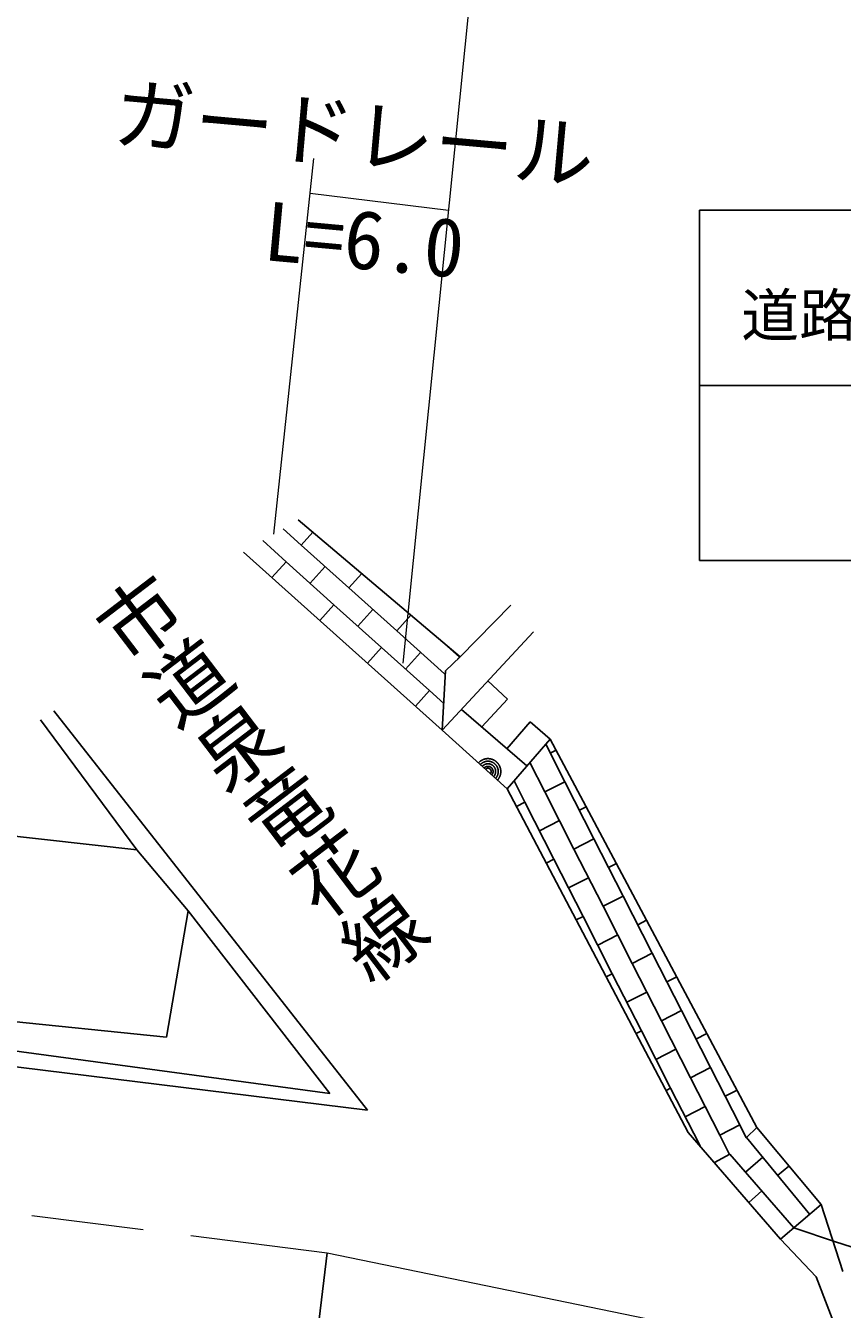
# Model space of a CAD drawing. Units: millimetres, scale not verified. Extents: x 40000 to 680000, y 20000 to 380000.
# Drawn here: x 303781 to 329223, y 267128 to 307121 of the extents above; entities that cross this region are included whole.
import ezdxf
from ezdxf.enums import TextEntityAlignment as Align

# ---------------------------------------------------------------- set-up
doc = ezdxf.new("R2010")
doc.units = ezdxf.units.MM
doc.header["$LTSCALE"] = 1000
doc.linetypes.add('CHAIN', pattern=[18.5, 12, -1.5, 3.5, -1.5])
for name, color, linetype, lineweight in [('M-BGD', 7, 'Continuous', 25), ('M-BMK', 2, 'CHAIN', 13), ('M-BMK-SRVR', 3, 'Continuous', 25), ('M-STR-HTXT', 7, 'Continuous', 13), ('M-STR-STR1', 1, 'Continuous', 25), ('M-STR-STRC', 7, 'Continuous', 25)]:
    doc.layers.add(name, color=color, linetype=linetype, lineweight=lineweight)
doc.styles.add('@ＭＳ ゴシック', font='')
doc.styles.add('ＭＳ ゴシック', font='')
doc.styles.get('@ＭＳ ゴシック').set_extended_font_data('@MS Gothic')
doc.styles.get('ＭＳ ゴシック').set_extended_font_data('MS Gothic')

msp = doc.modelspace()

# ---------------------------------------------------------------- linework, layer by layer
at = {"layer": 'M-BGD'}
for p, q in [((312275, 291726), (317312, 287454)), ((311802, 291448), (312366, 290940)), ((312366, 290940), (312729, 291342)), ((311169, 291076), (311898, 290420)), ((312366, 290940), (313853, 289602)), ((316757, 285176), (310567, 290722)), ((311454, 289927), (311898, 290420)), ((311898, 290420), (313384, 289081)), ((312641, 289751), (313110, 290271)), ((313853, 289602), (314254, 290048)), ((313853, 289602), (315339, 288263)), ((312944, 288592), (313384, 289081)), ((313384, 289081), (314871, 287743)), ((314127, 288412), (314596, 288932)), ((317312, 287454), (318896, 289068)), ((315339, 288263), (315780, 288754)), ((315339, 288263), (316825, 286925)), ((319605, 288239), (316757, 285176)), ((314434, 287258), (314871, 287743)), ((314871, 287743), (316357, 286405)), ((315614, 287074), (316082, 287594)), ((316821, 287871), (317294, 287445)), ((317312, 287454), (316862, 287020)), ((317236, 287381), (317294, 287445)), ((317294, 287445), (317298, 287441)), ((316862, 287020), (316757, 285176)), ((316825, 286925), (316859, 286962)), ((316825, 286925), (316855, 286898)), ((315923, 285923), (316357, 286405)), ((316357, 286405), (316804, 286002)), ((318181, 286708), (318793, 286138)), ((318793, 286138), (317990, 285274)), ((304662, 285771), (314433, 273335)), ((317356, 285820), (319397, 284057)), ((307239, 281446), (304240, 285491)), ((316757, 285176), (318781, 283344)), ((318774, 284594), (319499, 285433)), ((319499, 285433), (320121, 284895)), ((320121, 284895), (318781, 283344)), ((320121, 284895), (326559, 272796)), ((318554, 283549), (317608, 284406)), ((319983, 284735), (320578, 283567)), ((320124, 284458), (320305, 284550)), ((319444, 284111), (319501, 284140)), ((319489, 284163), (319955, 283249)), ((318995, 283591), (319331, 282931)), ((319955, 283249), (320578, 283567)), ((320578, 283567), (321486, 281785)), ((324423, 272639), (318781, 283344)), ((319955, 283249), (320863, 281467)), ((319068, 282797), (319331, 282931)), ((319331, 282931), (320239, 281149)), ((321032, 282676), (321245, 282784)), ((307239, 281446), (296487, 282632)), ((319785, 282040), (320409, 282358)), ((320863, 281467), (321486, 281785)), ((321486, 281785), (322394, 280003)), ((308844, 279545), (307239, 281446)), ((320863, 281467), (321771, 279685)), ((320001, 281028), (320239, 281149)), ((320239, 281149), (321147, 279367)), ((321940, 280894), (322184, 281018)), ((320693, 280258), (321317, 280576)), ((321771, 279685), (322394, 280003)), ((322394, 280003), (323302, 278221)), ((321771, 279685), (322679, 277903)), ((308171, 275604), (308844, 279545)), ((313252, 273856), (308844, 279545)), ((320934, 279258), (321147, 279367)), ((321147, 279367), (322055, 277585)), ((322848, 279112), (323124, 279252)), ((321601, 278476), (322225, 278794)), ((322679, 277903), (323302, 278221)), ((323302, 278221), (324210, 276439)), ((321866, 277489), (322055, 277585)), ((322055, 277585), (322963, 275803)), ((322679, 277903), (323587, 276121)), ((323756, 277330), (324063, 277486)), ((295809, 276874), (308171, 275604)), ((322509, 276694), (323133, 277012)), ((293761, 276489), (313252, 273856)), ((323587, 276121), (324210, 276439)), ((324210, 276439), (325118, 274657)), ((323587, 276121), (324495, 274339)), ((314433, 273335), (293761, 275879)), ((322799, 275719), (322963, 275803)), ((322963, 275803), (323871, 274021)), ((324664, 275548), (325003, 275720)), ((323417, 274912), (324041, 275230)), ((324495, 274339), (325118, 274657)), ((325118, 274657), (326026, 272875)), ((323732, 273950), (323871, 274021)), ((323871, 274021), (324779, 272239)), ((324495, 274339), (325403, 272557)), ((325572, 273766), (325942, 273954)), ((324325, 273130), (324949, 273448)), ((325403, 272557), (326026, 272875)), ((326026, 272875), (326232, 272472)), ((326238, 272479), (326559, 272796)), ((326559, 272796), (328560, 270390)), ((327301, 269311), (324423, 272639)), ((325403, 272557), (325709, 271954)), ((326238, 272479), (328206, 270087)), ((324772, 272235), (324779, 272239)), ((324779, 272239), (324794, 272209)), ((325719, 271964), (325236, 271698)), ((325719, 271964), (327715, 269667)), ((326209, 271400), (326743, 271865)), ((327559, 271593), (327208, 271301)), ((326717, 270815), (326308, 270459)), ((328560, 270390), (327301, 269311)), ((328560, 270390), (329239, 268306)), ((327715, 269667), (329010, 269232)), ((329010, 269232), (329501, 269079))]:
    msp.add_line(p, q, dxfattribs=at)
for points in [[(318479, 283616), (318484, 283622), (318489, 283627), (318493, 283632), (318498, 283638), (318502, 283643), (318506, 283649), (318510, 283655), (318514, 283660), (318518, 283666), (318522, 283672), (318526, 283678), (318529, 283684), (318533, 283690), (318536, 283696), (318539, 283703), (318542, 283709), (318545, 283715), (318548, 283722), (318551, 283728), (318554, 283735), (318556, 283741), (318559, 283748), (318561, 283754), (318563, 283761), (318565, 283768), (318567, 283774), (318569, 283781), (318571, 283788), (318573, 283795), (318574, 283802), (318576, 283809), (318577, 283815), (318578, 283822), (318579, 283829), (318580, 283836), (318581, 283843), (318582, 283850), (318582, 283857), (318582, 283864), (318583, 283871), (318583, 283878), (318583, 283885), (318583, 283892), (318583, 283899), (318582, 283906), (318582, 283913), (318581, 283920), (318581, 283927), (318580, 283934), (318579, 283941), (318578, 283948), (318577, 283955), (318575, 283962), (318574, 283969), (318573, 283976), (318571, 283983), (318569, 283989), (318567, 283996), (318565, 284003), (318563, 284010), (318561, 284016), (318558, 284023), (318556, 284029), (318553, 284036), (318551, 284042), (318548, 284049), (318545, 284055), (318542, 284061), (318539, 284068), (318535, 284074), (318532, 284080), (318529, 284086), (318525, 284092), (318521, 284098), (318518, 284104), (318514, 284110), (318510, 284116), (318506, 284121), (318501, 284127), (318497, 284133), (318493, 284138), (318488, 284143), (318484, 284149), (318479, 284154), (318474, 284159), (318469, 284164), (318464, 284169), (318459, 284174), (318454, 284179), (318449, 284184), (318444, 284188), (318438, 284193), (318433, 284197), (318427, 284202), (318422, 284206), (318416, 284210), (318410, 284214), (318404, 284218), (318399, 284222), (318393, 284225), (318387, 284229), (318381, 284233), (318374, 284236), (318368, 284239), (318362, 284243), (318356, 284246), (318349, 284249), (318343, 284251), (318336, 284254), (318330, 284257), (318323, 284259), (318317, 284262), (318310, 284264), (318303, 284266), (318297, 284268), (318290, 284270), (318283, 284272), (318276, 284274), (318270, 284275), (318263, 284277), (318256, 284278), (318249, 284279), (318242, 284280), (318235, 284281), (318228, 284282), (318221, 284283), (318214, 284284), (318207, 284284), (318200, 284284), (318193, 284285), (318186, 284285), (318179, 284285), (318172, 284285), (318165, 284284), (318158, 284284), (318151, 284284), (318144, 284283), (318137, 284282), (318130, 284281), (318123, 284280), (318116, 284279), (318109, 284278), (318102, 284277), (318095, 284275), (318089, 284274), (318082, 284272), (318075, 284270), (318068, 284268), (318062, 284266), (318055, 284264), (318048, 284261), (318042, 284259), (318035, 284256), (318029, 284254), (318022, 284251), (318016, 284248), (318009, 284245), (318003, 284242), (317997, 284239), (317991, 284236), (317985, 284232), (317979, 284229), (317973, 284225), (317967, 284221), (317961, 284217), (317955, 284213), (317949, 284209), (317944, 284205), (317938, 284201), (317932, 284197), (317927, 284192), (317922, 284188), (317916, 284183), (317911, 284178), (317906, 284173), (317901, 284169), (317896, 284164), (317891, 284158), (317887, 284153)], [(318420, 283670), (318424, 283674), (318428, 283678), (318431, 283683), (318435, 283687), (318438, 283692), (318441, 283696), (318445, 283701), (318448, 283705), (318451, 283710), (318454, 283715), (318457, 283719), (318460, 283724), (318463, 283729), (318465, 283734), (318468, 283739), (318470, 283744), (318473, 283749), (318475, 283754), (318477, 283759), (318480, 283765), (318482, 283770), (318484, 283775), (318486, 283780), (318487, 283786), (318489, 283791), (318491, 283796), (318492, 283802), (318493, 283807), (318495, 283813), (318496, 283818), (318497, 283824), (318498, 283829), (318499, 283835), (318500, 283840), (318501, 283846), (318501, 283852), (318502, 283857), (318502, 283863), (318503, 283868), (318503, 283874), (318503, 283880), (318503, 283885), (318503, 283891), (318503, 283896), (318503, 283902), (318502, 283908), (318502, 283913), (318501, 283919), (318501, 283924), (318500, 283930), (318499, 283936), (318498, 283941), (318497, 283947), (318496, 283952), (318495, 283958), (318493, 283963), (318492, 283968), (318490, 283974), (318489, 283979), (318487, 283985), (318485, 283990), (318483, 283995), (318481, 284000), (318479, 284006), (318477, 284011), (318475, 284016), (318473, 284021), (318470, 284026), (318468, 284031), (318465, 284036), (318462, 284041), (318459, 284046), (318457, 284051), (318454, 284056), (318451, 284060), (318447, 284065), (318444, 284070), (318441, 284074), (318438, 284079), (318434, 284083), (318431, 284087), (318427, 284092), (318423, 284096), (318420, 284100), (318416, 284104), (318412, 284108), (318408, 284112), (318404, 284116), (318400, 284120), (318396, 284124), (318392, 284128), (318387, 284131), (318383, 284135), (318378, 284138), (318374, 284142), (318369, 284145), (318365, 284148), (318360, 284151), (318355, 284154), (318351, 284157), (318346, 284160), (318341, 284163), (318336, 284166), (318331, 284168), (318326, 284171), (318321, 284173), (318316, 284176), (318311, 284178), (318306, 284180), (318301, 284182), (318295, 284184), (318290, 284186), (318285, 284188), (318279, 284190), (318274, 284192), (318269, 284193), (318263, 284195), (318258, 284196), (318252, 284197), (318247, 284198), (318241, 284199), (318236, 284200), (318230, 284201), (318225, 284202), (318219, 284203), (318213, 284203), (318208, 284204), (318202, 284204), (318197, 284205), (318191, 284205), (318185, 284205), (318180, 284205), (318174, 284205), (318169, 284204), (318163, 284204), (318157, 284204), (318152, 284203), (318146, 284203), (318141, 284202), (318135, 284201), (318130, 284200), (318124, 284199), (318118, 284198), (318113, 284197), (318108, 284196), (318102, 284194), (318097, 284193), (318091, 284191), (318086, 284190), (318081, 284188), (318075, 284186), (318070, 284184), (318065, 284182), (318060, 284180), (318054, 284178), (318049, 284176), (318044, 284173), (318039, 284171), (318034, 284168), (318029, 284165), (318024, 284163), (318019, 284160), (318015, 284157), (318010, 284154), (318005, 284151), (318001, 284148), (317996, 284144), (317991, 284141), (317987, 284138), (317983, 284134), (317978, 284131), (317974, 284127), (317970, 284123), (317966, 284120), (317961, 284116), (317957, 284112), (317954, 284108), (317950, 284104), (317946, 284100)], [(318361, 283724), (318364, 283727), (318366, 283730), (318369, 283733), (318372, 283737), (318374, 283740), (318377, 283743), (318379, 283747), (318382, 283750), (318384, 283754), (318386, 283757), (318389, 283761), (318391, 283764), (318393, 283768), (318395, 283772), (318397, 283776), (318399, 283779), (318400, 283783), (318402, 283787), (318404, 283791), (318405, 283795), (318407, 283799), (318408, 283803), (318410, 283807), (318411, 283811), (318412, 283815), (318414, 283819), (318415, 283823), (318416, 283827), (318417, 283831), (318418, 283835), (318419, 283839), (318419, 283843), (318420, 283847), (318421, 283852), (318421, 283856), (318422, 283860), (318422, 283864), (318422, 283868), (318423, 283872), (318423, 283877), (318423, 283881), (318423, 283885), (318423, 283889), (318423, 283894), (318423, 283898), (318422, 283902), (318422, 283906), (318422, 283910), (318421, 283914), (318421, 283919), (318420, 283923), (318419, 283927), (318419, 283931), (318418, 283935), (318417, 283939), (318416, 283943), (318415, 283948), (318414, 283952), (318412, 283956), (318411, 283960), (318410, 283964), (318408, 283968), (318407, 283972), (318405, 283975), (318404, 283979), (318402, 283983), (318400, 283987), (318398, 283991), (318396, 283995), (318394, 283998), (318392, 284002), (318390, 284006), (318388, 284009), (318386, 284013), (318384, 284016), (318381, 284020), (318379, 284023), (318377, 284027), (318374, 284030), (318371, 284033), (318369, 284037), (318366, 284040), (318363, 284043), (318361, 284046), (318358, 284049), (318355, 284052), (318352, 284055), (318349, 284058), (318346, 284061), (318343, 284064), (318339, 284067), (318336, 284070), (318333, 284072), (318330, 284075), (318326, 284077), (318323, 284080), (318319, 284082), (318316, 284085), (318312, 284087), (318309, 284089), (318305, 284091), (318302, 284093), (318298, 284096), (318294, 284098), (318290, 284099), (318287, 284101), (318283, 284103), (318279, 284105), (318275, 284106), (318271, 284108), (318267, 284110), (318263, 284111), (318259, 284112), (318255, 284114), (318251, 284115), (318247, 284116), (318243, 284117), (318239, 284118), (318235, 284119), (318231, 284120), (318227, 284121), (318223, 284122), (318218, 284122), (318214, 284123), (318210, 284123), (318206, 284124), (318202, 284124), (318197, 284124), (318193, 284125), (318189, 284125), (318185, 284125), (318181, 284125), (318176, 284125), (318172, 284125), (318168, 284124), (318164, 284124), (318160, 284124), (318155, 284123), (318151, 284123), (318147, 284122), (318143, 284121), (318139, 284121), (318135, 284120), (318131, 284119), (318126, 284118), (318122, 284117), (318118, 284116), (318114, 284115), (318110, 284113), (318106, 284112), (318102, 284111), (318098, 284109), (318094, 284108), (318090, 284106), (318087, 284105), (318083, 284103), (318079, 284101), (318075, 284099), (318071, 284097), (318068, 284095), (318064, 284093), (318060, 284091), (318057, 284089), (318053, 284087), (318050, 284084), (318046, 284082), (318043, 284080), (318039, 284077), (318036, 284074), (318033, 284072), (318029, 284069), (318026, 284066), (318023, 284064), (318020, 284061), (318017, 284058), (318014, 284055), (318011, 284052), (318008, 284049), (318005, 284046)], [(318302, 283777), (318303, 283779), (318305, 283782), (318307, 283784), (318309, 283786), (318311, 283788), (318312, 283790), (318314, 283793), (318315, 283795), (318317, 283797), (318319, 283800), (318320, 283802), (318321, 283805), (318323, 283807), (318324, 283809), (318325, 283812), (318327, 283814), (318328, 283817), (318329, 283820), (318330, 283822), (318331, 283825), (318332, 283827), (318333, 283830), (318334, 283833), (318335, 283835), (318336, 283838), (318337, 283841), (318338, 283843), (318338, 283846), (318339, 283849), (318340, 283852), (318340, 283854), (318341, 283857), (318341, 283860), (318341, 283863), (318342, 283865), (318342, 283868), (318342, 283871), (318343, 283874), (318343, 283877), (318343, 283879), (318343, 283882), (318343, 283885), (318343, 283888), (318343, 283891), (318343, 283893), (318343, 283896), (318342, 283899), (318342, 283902), (318342, 283905), (318341, 283907), (318341, 283910), (318341, 283913), (318340, 283916), (318339, 283918), (318339, 283921), (318338, 283924), (318337, 283927), (318337, 283929), (318336, 283932), (318335, 283935), (318334, 283937), (318333, 283940), (318332, 283943), (318331, 283945), (318330, 283948), (318329, 283950), (318328, 283953), (318327, 283955), (318325, 283958), (318324, 283960), (318323, 283963), (318321, 283965), (318320, 283968), (318318, 283970), (318317, 283973), (318315, 283975), (318314, 283977), (318312, 283979), (318310, 283982), (318309, 283984), (318307, 283986), (318305, 283988), (318303, 283990), (318301, 283992), (318299, 283995), (318297, 283997), (318296, 283999), (318294, 284001), (318291, 284002), (318289, 284004), (318287, 284006), (318285, 284008), (318283, 284010), (318281, 284011), (318278, 284013), (318276, 284015), (318274, 284016), (318272, 284018), (318269, 284020), (318267, 284021), (318264, 284023), (318262, 284024), (318260, 284025), (318257, 284027), (318255, 284028), (318252, 284029), (318250, 284030), (318247, 284031), (318244, 284033), (318242, 284034), (318239, 284035), (318237, 284036), (318234, 284037), (318231, 284037), (318229, 284038), (318226, 284039), (318223, 284040), (318220, 284040), (318218, 284041), (318215, 284042), (318212, 284042), (318209, 284043), (318207, 284043), (318204, 284043), (318201, 284044), (318198, 284044), (318195, 284044), (318193, 284045), (318190, 284045), (318187, 284045), (318184, 284045), (318181, 284045), (318179, 284045), (318176, 284045), (318173, 284044), (318170, 284044), (318167, 284044), (318165, 284044), (318162, 284043), (318159, 284043), (318156, 284043), (318154, 284042), (318151, 284042), (318148, 284041), (318145, 284040), (318143, 284040), (318140, 284039), (318137, 284038), (318134, 284037), (318132, 284036), (318129, 284035), (318127, 284034), (318124, 284033), (318121, 284032), (318119, 284031), (318116, 284030), (318114, 284029), (318111, 284028), (318109, 284026), (318106, 284025), (318104, 284024), (318101, 284022), (318099, 284021), (318096, 284019), (318094, 284018), (318092, 284016), (318089, 284015), (318087, 284013), (318085, 284011), (318083, 284010), (318081, 284008), (318078, 284006), (318076, 284004), (318074, 284002), (318072, 284000), (318070, 283998), (318068, 283996), (318066, 283994), (318064, 283992)], [(318257, 283818), (318258, 283819), (318259, 283820), (318261, 283822), (318262, 283823), (318263, 283824), (318264, 283826), (318265, 283827), (318266, 283829), (318267, 283830), (318268, 283832), (318269, 283833), (318270, 283835), (318270, 283836), (318271, 283838), (318272, 283839), (318273, 283841), (318274, 283842), (318274, 283844), (318275, 283846), (318276, 283847), (318276, 283849), (318277, 283851), (318278, 283852), (318278, 283854), (318279, 283856), (318279, 283857), (318280, 283859), (318280, 283861), (318280, 283862), (318281, 283864), (318281, 283866), (318282, 283867), (318282, 283869), (318282, 283871), (318282, 283873), (318282, 283874), (318283, 283876), (318283, 283878), (318283, 283880), (318283, 283881), (318283, 283883), (318283, 283885), (318283, 283887), (318283, 283888), (318283, 283890), (318283, 283892), (318283, 283894), (318282, 283895), (318282, 283897), (318282, 283899), (318282, 283901), (318281, 283902), (318281, 283904), (318281, 283906), (318280, 283908), (318280, 283909), (318280, 283911), (318279, 283913), (318279, 283914), (318278, 283916), (318277, 283918), (318277, 283919), (318276, 283921), (318276, 283923), (318275, 283924), (318274, 283926), (318273, 283927), (318273, 283929), (318272, 283931), (318271, 283932), (318270, 283934), (318269, 283935), (318269, 283937), (318268, 283938), (318267, 283940), (318266, 283941), (318265, 283943), (318264, 283944), (318263, 283945), (318262, 283947), (318260, 283948), (318259, 283949), (318258, 283951), (318257, 283952), (318256, 283953), (318255, 283955), (318253, 283956), (318252, 283957), (318251, 283958), (318249, 283960), (318248, 283961), (318247, 283962), (318245, 283963), (318244, 283964), (318243, 283965), (318241, 283966), (318240, 283967), (318238, 283968), (318237, 283969), (318235, 283970), (318234, 283971), (318232, 283972), (318231, 283973), (318229, 283973), (318228, 283974), (318226, 283975), (318225, 283976), (318223, 283976), (318221, 283977), (318220, 283978), (318218, 283978), (318216, 283979), (318215, 283980), (318213, 283980), (318211, 283981), (318210, 283981), (318208, 283982), (318206, 283982), (318205, 283982), (318203, 283983), (318201, 283983), (318199, 283983), (318198, 283984), (318196, 283984), (318194, 283984), (318193, 283984), (318191, 283984), (318189, 283985), (318187, 283985), (318186, 283985), (318184, 283985), (318182, 283985), (318180, 283985), (318179, 283985), (318177, 283985), (318175, 283984), (318173, 283984), (318172, 283984), (318170, 283984), (318168, 283984), (318166, 283983), (318165, 283983), (318163, 283983), (318161, 283982), (318159, 283982), (318158, 283982), (318156, 283981), (318154, 283981), (318153, 283980), (318151, 283980), (318149, 283979), (318148, 283978), (318146, 283978), (318144, 283977), (318143, 283976), (318141, 283976), (318140, 283975), (318138, 283974), (318136, 283973), (318135, 283972), (318133, 283972), (318132, 283971), (318130, 283970), (318129, 283969), (318127, 283968), (318126, 283967), (318125, 283966), (318123, 283965), (318122, 283964), (318120, 283963), (318119, 283962), (318118, 283961), (318116, 283959), (318115, 283958), (318114, 283957), (318113, 283956), (318111, 283954), (318110, 283953), (318109, 283952)], [(318257, 283818), (318258, 283819), (318259, 283820), (318261, 283822), (318262, 283823), (318263, 283824), (318264, 283826), (318265, 283827), (318266, 283829), (318267, 283830), (318268, 283832), (318269, 283833), (318270, 283835), (318270, 283836), (318271, 283838), (318272, 283839), (318273, 283841), (318274, 283842), (318274, 283844), (318275, 283846), (318276, 283847), (318276, 283849), (318277, 283851), (318278, 283852), (318278, 283854), (318279, 283856), (318279, 283857), (318280, 283859), (318280, 283861), (318280, 283862), (318281, 283864), (318281, 283866), (318282, 283867), (318282, 283869), (318282, 283871), (318282, 283873), (318282, 283874), (318283, 283876), (318283, 283878), (318283, 283880), (318283, 283881), (318283, 283883), (318283, 283885), (318283, 283887), (318283, 283888), (318283, 283890), (318283, 283892), (318283, 283894), (318282, 283895), (318282, 283897), (318282, 283899), (318282, 283901), (318281, 283902), (318281, 283904), (318281, 283906), (318280, 283908), (318280, 283909), (318280, 283911), (318279, 283913), (318279, 283914), (318278, 283916), (318277, 283918), (318277, 283919), (318276, 283921), (318276, 283923), (318275, 283924), (318274, 283926), (318273, 283927), (318273, 283929), (318272, 283931), (318271, 283932), (318270, 283934), (318269, 283935), (318269, 283937), (318268, 283938), (318267, 283940), (318266, 283941), (318265, 283943), (318264, 283944), (318263, 283945), (318262, 283947), (318260, 283948), (318259, 283949), (318258, 283951), (318257, 283952), (318256, 283953), (318255, 283955), (318253, 283956), (318252, 283957), (318251, 283958), (318249, 283960), (318248, 283961), (318247, 283962), (318245, 283963), (318244, 283964), (318243, 283965), (318241, 283966), (318240, 283967), (318238, 283968), (318237, 283969), (318235, 283970), (318234, 283971), (318232, 283972), (318231, 283973), (318229, 283973), (318228, 283974), (318226, 283975), (318225, 283976), (318223, 283976), (318221, 283977), (318220, 283978), (318218, 283978), (318216, 283979), (318215, 283980), (318213, 283980), (318211, 283981), (318210, 283981), (318208, 283982), (318206, 283982), (318205, 283982), (318203, 283983), (318201, 283983), (318199, 283983), (318198, 283984), (318196, 283984), (318194, 283984), (318193, 283984), (318191, 283984), (318189, 283985), (318187, 283985), (318186, 283985), (318184, 283985), (318182, 283985), (318180, 283985), (318179, 283985), (318177, 283985), (318175, 283984), (318173, 283984), (318172, 283984), (318170, 283984), (318168, 283984), (318166, 283983), (318165, 283983), (318163, 283983), (318161, 283982), (318159, 283982), (318158, 283982), (318156, 283981), (318154, 283981), (318153, 283980), (318151, 283980), (318149, 283979), (318148, 283978), (318146, 283978), (318144, 283977), (318143, 283976), (318141, 283976), (318140, 283975), (318138, 283974), (318136, 283973), (318135, 283972), (318133, 283972), (318132, 283971), (318130, 283970), (318129, 283969), (318127, 283968), (318126, 283967), (318125, 283966), (318123, 283965), (318122, 283964), (318120, 283963), (318119, 283962), (318118, 283961), (318116, 283959), (318115, 283958), (318114, 283957), (318113, 283956), (318111, 283954), (318110, 283953), (318109, 283952)]]:
    msp.add_lwpolyline(points, dxfattribs=at)
at = {"layer": 'M-BMK'}
msp.add_lwpolyline([(272223, 274066), (313175, 268888), (324874, 266474), (333069, 264039), (350637, 258102)], dxfattribs=at)
at = {"layer": 'M-BMK-SRVR'}
msp.add_line((313175, 268888), (308888, 233458), dxfattribs=at)
at = {"layer": 'M-STR-HTXT'}
for p, q in [((317693, 308728), (315532, 287264)), ((311511, 291277), (312757, 302978)), ((312642, 301904), (316952, 301368))]:
    msp.add_line(p, q, dxfattribs=at)
at = {"layer": 'M-STR-STR1'}
for p, q in [((327301, 269311), (328406, 268142)), ((328406, 268142), (329207, 266059))]:
    msp.add_line(p, q, dxfattribs=at)
at = {"layer": 'M-STR-STRC'}
for p, q in [((324775, 301369), (324775, 290459)), ((324775, 301369), (334801, 301369)), ((324775, 295914), (334801, 295914)), ((324775, 290459), (334801, 290459))]:
    msp.add_line(p, q, dxfattribs=at)

# ---------------------------------------------------------------- texts
at = {"layer": 'M-STR-HTXT'}
for s, rotation, style, p in [('ガードレール', 354.866, 'ＭＳ ゴシック', (313889, 302294)), ('L=6.0', 354.778, 'ＭＳ ゴシック', (314199, 298992)), ('市道泉竜花線', 307.335, '@ＭＳ ゴシック', (309942, 282798))]:
    msp.add_text(s, height=1833, rotation=rotation, dxfattribs=dict(at, style=style)).set_placement(p, align=Align.BOTTOM_CENTER)
at = {"layer": 'M-STR-STRC', "style": 'ＭＳ ゴシック'}
msp.add_text('道路情報', height=1320, dxfattribs=at).set_placement((329677, 297047), align=Align.BOTTOM_CENTER)

doc.saveas('drawing.dxf')
